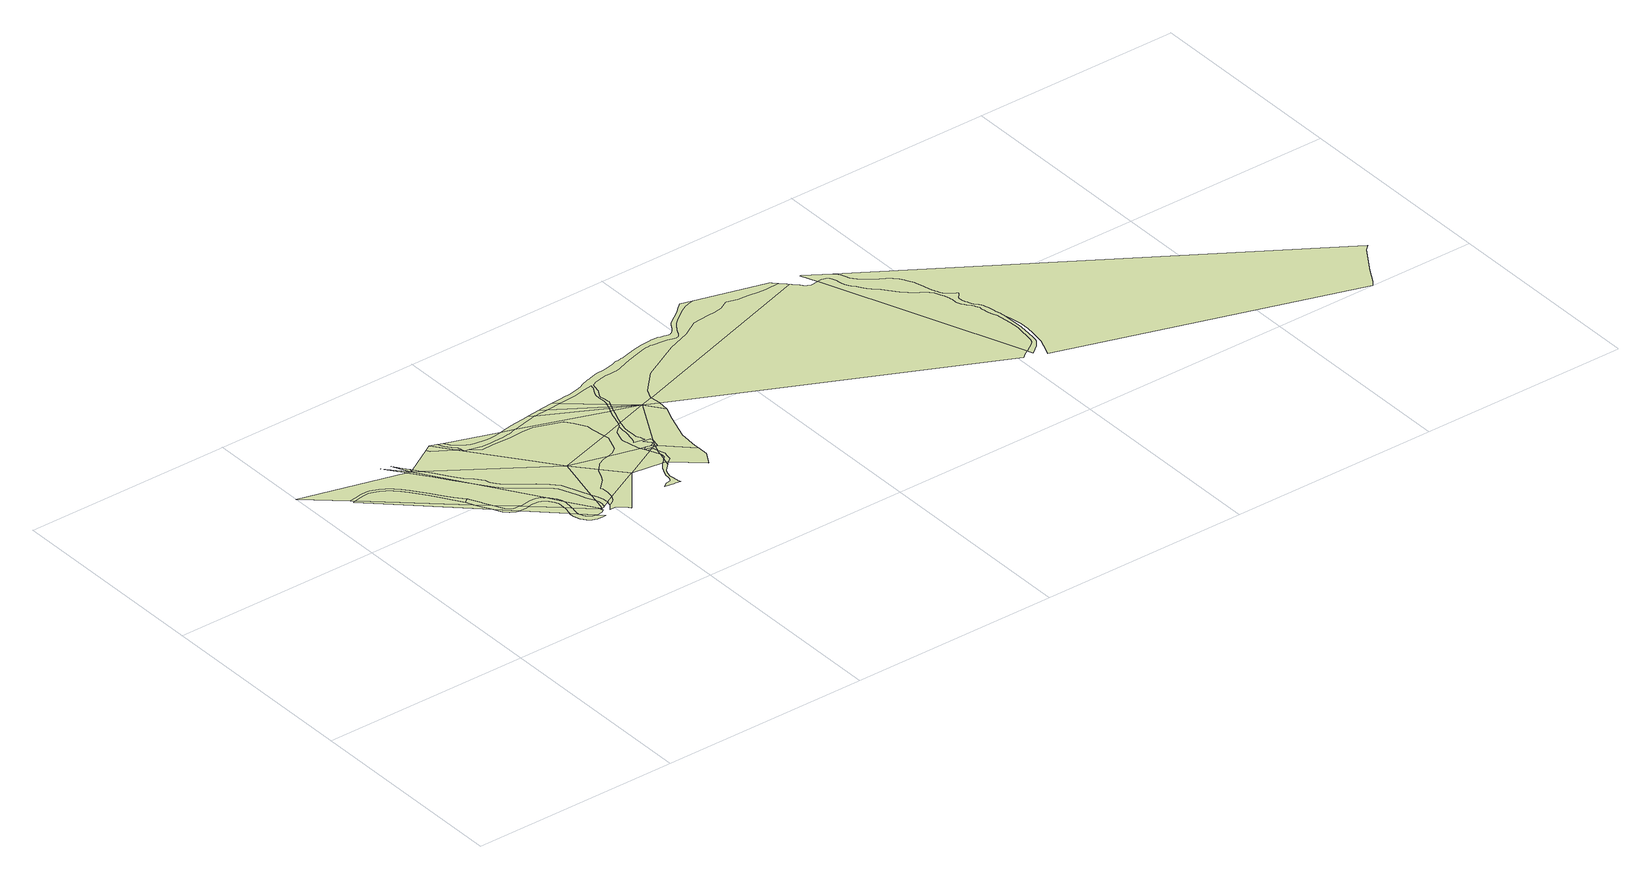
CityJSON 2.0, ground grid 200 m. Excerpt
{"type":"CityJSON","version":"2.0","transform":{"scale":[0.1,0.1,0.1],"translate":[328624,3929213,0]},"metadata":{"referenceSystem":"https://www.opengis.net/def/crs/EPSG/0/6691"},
"CityObjects":{
"landuse1":{"type":"LandUse","attributes":{"class":"203","LandUseDetailAttribute.orgLandUse":"10400","LandUseDetailAttribute.prefecture":"14","LandUseDetailAttribute.city":"14150","LandUseDetailAttribute.note":"都道府県","LandUseDetailAttribute.surveyYear":2015},"geometry":[{"type":"MultiSurface","lod":"1","boundaries":[[[0,1,2,3,4,5,6,7,8,9,10,11,12,13,14,15,16]]]}]},
"landuse2":{"type":"LandUse","attributes":{"class":"203","LandUseDetailAttribute.orgLandUse":"10400","LandUseDetailAttribute.prefecture":"14","LandUseDetailAttribute.city":"14150","LandUseDetailAttribute.note":"都道府県","LandUseDetailAttribute.surveyYear":2015},"geometry":[{"type":"MultiSurface","lod":"1","boundaries":[[[13,17,18,19,20,14]]]}]},
"landuse3":{"type":"LandUse","attributes":{"class":"215","LandUseDetailAttribute.orgLandUse":"30308","LandUseDetailAttribute.prefecture":"14","LandUseDetailAttribute.city":"14150","LandUseDetailAttribute.note":"都道府県","LandUseDetailAttribute.surveyYear":2015},"geometry":[{"type":"MultiSurface","lod":"1","boundaries":[[[21,22,23,24,25,26,27,28,29,30,31,32,33,34,35,36,13,12,11,10,9,8,7,6,5,4,3,2,1,0,16,37]]]}]},
"landuse4":{"type":"LandUse","attributes":{"class":"203","LandUseDetailAttribute.orgLandUse":"10400","LandUseDetailAttribute.prefecture":"14","LandUseDetailAttribute.city":"14150","LandUseDetailAttribute.note":"都道府県","LandUseDetailAttribute.surveyYear":2015},"geometry":[{"type":"MultiSurface","lod":"1","boundaries":[[[38,36,35,34,33,32,31,30,29,28,27,26,25,24,23,22,21,37,39,40,41,42,43,44,45,46,47,48,49,50,51,52,53,54,55,56]]]}]},
"landuse5":{"type":"LandUse","attributes":{"class":"215","LandUseDetailAttribute.orgLandUse":"30307","LandUseDetailAttribute.prefecture":"14","LandUseDetailAttribute.city":"14150","LandUseDetailAttribute.note":"都道府県","LandUseDetailAttribute.surveyYear":2015},"geometry":[{"type":"MultiSurface","lod":"1","boundaries":[[[41,40,39,37,16,15,14,42]]]}]},
"landuse6":{"type":"LandUse","attributes":{"class":"215","LandUseDetailAttribute.orgLandUse":"30307","LandUseDetailAttribute.prefecture":"14","LandUseDetailAttribute.city":"14150","LandUseDetailAttribute.note":"都道府県","LandUseDetailAttribute.surveyYear":2015},"geometry":[{"type":"MultiSurface","lod":"1","boundaries":[[[57,58,59,56,60]]]}]},
"landuse7":{"type":"LandUse","attributes":{"class":"215","LandUseDetailAttribute.orgLandUse":"30307","LandUseDetailAttribute.prefecture":"14","LandUseDetailAttribute.city":"14150","LandUseDetailAttribute.note":"都道府県","LandUseDetailAttribute.surveyYear":2015},"geometry":[{"type":"MultiSurface","lod":"1","boundaries":[[[19,61,62,63,64]]]}]},
"landuse8":{"type":"LandUse","attributes":{"class":"215","LandUseDetailAttribute.orgLandUse":"30307","LandUseDetailAttribute.prefecture":"14","LandUseDetailAttribute.city":"14150","LandUseDetailAttribute.note":"都道府県","LandUseDetailAttribute.surveyYear":2015},"geometry":[{"type":"MultiSurface","lod":"1","boundaries":[[[65,66,67,60,68]]]}]},
"landuse9":{"type":"LandUse","attributes":{"class":"215","LandUseDetailAttribute.orgLandUse":"30307","LandUseDetailAttribute.prefecture":"14","LandUseDetailAttribute.city":"14150","LandUseDetailAttribute.note":"都道府県","LandUseDetailAttribute.surveyYear":2015},"geometry":[{"type":"MultiSurface","lod":"1","boundaries":[[[14,20,19,64,69,70,71,43,72,73,74,75,42]]]}]},
"landuse10":{"type":"LandUse","attributes":{"class":"215","LandUseDetailAttribute.orgLandUse":"30307","LandUseDetailAttribute.prefecture":"14","LandUseDetailAttribute.city":"14150","LandUseDetailAttribute.note":"都道府県","LandUseDetailAttribute.surveyYear":2015},"geometry":[{"type":"MultiSurface","lod":"1","boundaries":[[[68,60,76]]]}]},
"landuse11":{"type":"LandUse","attributes":{"class":"215","LandUseDetailAttribute.orgLandUse":"30307","LandUseDetailAttribute.prefecture":"14","LandUseDetailAttribute.city":"14150","LandUseDetailAttribute.note":"都道府県","LandUseDetailAttribute.surveyYear":2015},"geometry":[{"type":"MultiSurface","lod":"1","boundaries":[[[76,60,77]]]}]},
"landuse12":{"type":"LandUse","attributes":{"class":"203","LandUseDetailAttribute.orgLandUse":"10400","LandUseDetailAttribute.prefecture":"14","LandUseDetailAttribute.city":"14150","LandUseDetailAttribute.note":"都道府県","LandUseDetailAttribute.surveyYear":2015},"geometry":[{"type":"MultiSurface","lod":"1","boundaries":[[[42,75,74,73,72,43]]]}]},
"landuse13":{"type":"LandUse","attributes":{"class":"215","LandUseDetailAttribute.orgLandUse":"30307","LandUseDetailAttribute.prefecture":"14","LandUseDetailAttribute.city":"14150","LandUseDetailAttribute.note":"都道府県","LandUseDetailAttribute.surveyYear":2015},"geometry":[{"type":"MultiSurface","lod":"1","boundaries":[[[56,55,54,53,52,51,60]]]}]},
"landuse14":{"type":"LandUse","attributes":{"class":"203","LandUseDetailAttribute.orgLandUse":"10400","LandUseDetailAttribute.prefecture":"14","LandUseDetailAttribute.city":"14150","LandUseDetailAttribute.note":"都道府県","LandUseDetailAttribute.surveyYear":2015},"geometry":[{"type":"MultiSurface","lod":"1","boundaries":[[[71,70,69,64,78,79,80]]]}]},
"landuse15":{"type":"LandUse","attributes":{"class":"203","LandUseDetailAttribute.orgLandUse":"10400","LandUseDetailAttribute.prefecture":"14","LandUseDetailAttribute.city":"14150","LandUseDetailAttribute.note":"都道府県","LandUseDetailAttribute.surveyYear":2015},"geometry":[{"type":"MultiSurface","lod":"1","boundaries":[[[81,82,83,84,85,86,87,71,80]]]}]},
"landuse16":{"type":"LandUse","attributes":{"class":"215","LandUseDetailAttribute.orgLandUse":"30307","LandUseDetailAttribute.prefecture":"14","LandUseDetailAttribute.city":"14150","LandUseDetailAttribute.note":"都道府県","LandUseDetailAttribute.surveyYear":2015},"geometry":[{"type":"MultiSurface","lod":"1","boundaries":[[[49,48,47,46,45,44,43,71,87,86,85,84,83,82,81,80,88,89,90,91,50]]]}]},
"landuse17":{"type":"LandUse","attributes":{"class":"215","LandUseDetailAttribute.orgLandUse":"30307","LandUseDetailAttribute.prefecture":"14","LandUseDetailAttribute.city":"14150","LandUseDetailAttribute.note":"都道府県","LandUseDetailAttribute.surveyYear":2015},"geometry":[{"type":"MultiSurface","lod":"1","boundaries":[[[60,51,92,93,94,95,96,97,98,99,100,101,102,103,104,105,106,107,108,109,110,111,112,113,114,115,116,117,118,119,77]]]}]},
"landuse18":{"type":"LandUse","attributes":{"class":"215","LandUseDetailAttribute.orgLandUse":"30307","LandUseDetailAttribute.prefecture":"14","LandUseDetailAttribute.city":"14150","LandUseDetailAttribute.note":"都道府県","LandUseDetailAttribute.surveyYear":2015},"geometry":[{"type":"MultiSurface","lod":"1","boundaries":[[[80,79,78,120,121,122,123,124,88]]]}]},
"landuse19":{"type":"LandUse","attributes":{"class":"215","LandUseDetailAttribute.orgLandUse":"30307","LandUseDetailAttribute.prefecture":"14","LandUseDetailAttribute.city":"14150","LandUseDetailAttribute.note":"都道府県","LandUseDetailAttribute.surveyYear":2015},"geometry":[{"type":"MultiSurface","lod":"1","boundaries":[[[78,125,126,127,128,129,130,131,132,133,134,135,136,137,138,120]]]}]},
"landuse20":{"type":"LandUse","attributes":{"class":"203","LandUseDetailAttribute.orgLandUse":"10400","LandUseDetailAttribute.prefecture":"14","LandUseDetailAttribute.city":"14150","LandUseDetailAttribute.note":"都道府県","LandUseDetailAttribute.surveyYear":2015},"geometry":[{"type":"MultiSurface","lod":"1","boundaries":[[[100,99,98,97,96,95,94,93,92,51,50,139,140,141,142,143,91,144,145,101]]]}]},
"landuse21":{"type":"LandUse","attributes":{"class":"203","LandUseDetailAttribute.orgLandUse":"10400","LandUseDetailAttribute.prefecture":"14","LandUseDetailAttribute.city":"14150","LandUseDetailAttribute.note":"都道府県","LandUseDetailAttribute.surveyYear":2015},"geometry":[{"type":"MultiSurface","lod":"1","boundaries":[[[120,138,137,136,135,134,133]]]}]},
"landuse22":{"type":"LandUse","attributes":{"class":"215","LandUseDetailAttribute.orgLandUse":"30307","LandUseDetailAttribute.prefecture":"14","LandUseDetailAttribute.city":"14150","LandUseDetailAttribute.note":"都道府県","LandUseDetailAttribute.surveyYear":2015},"geometry":[{"type":"MultiSurface","lod":"1","boundaries":[[[143,142,141,140,139,50,91]]]}]},
"landuse23":{"type":"LandUse","attributes":{"class":"203","LandUseDetailAttribute.orgLandUse":"10400","LandUseDetailAttribute.prefecture":"14","LandUseDetailAttribute.city":"14150","LandUseDetailAttribute.note":"都道府県","LandUseDetailAttribute.surveyYear":2015},"geometry":[{"type":"MultiSurface","lod":"1","boundaries":[[[77,119,118,117,116,115,114,113,112,111,110,109,108,107,106,105,104,103,102,146]]]}]},
"landuse24":{"type":"LandUse","attributes":{"class":"203","LandUseDetailAttribute.orgLandUse":"10400","LandUseDetailAttribute.prefecture":"14","LandUseDetailAttribute.city":"14150","LandUseDetailAttribute.note":"都道府県","LandUseDetailAttribute.surveyYear":2015},"geometry":[{"type":"MultiSurface","lod":"1","boundaries":[[[88,124,123,122,121,120,133,147,148,149,150,151]]]}]},
"landuse25":{"type":"LandUse","attributes":{"class":"203","LandUseDetailAttribute.orgLandUse":"10400","LandUseDetailAttribute.prefecture":"14","LandUseDetailAttribute.city":"14150","LandUseDetailAttribute.note":"都道府県","LandUseDetailAttribute.surveyYear":2015},"geometry":[{"type":"MultiSurface","lod":"1","boundaries":[[[91,90,89,88,151,144]]]}]},
"landuse26":{"type":"LandUse","attributes":{"class":"205","LandUseDetailAttribute.orgLandUse":"10600","LandUseDetailAttribute.prefecture":"14","LandUseDetailAttribute.city":"14150","LandUseDetailAttribute.note":"都道府県","LandUseDetailAttribute.surveyYear":2015},"geometry":[{"type":"MultiSurface","lod":"1","boundaries":[[[152,153,154,155]]]}]},
"landuse27":{"type":"LandUse","attributes":{"class":"203","LandUseDetailAttribute.orgLandUse":"10400","LandUseDetailAttribute.prefecture":"14","LandUseDetailAttribute.city":"14150","LandUseDetailAttribute.note":"都道府県","LandUseDetailAttribute.surveyYear":2015},"geometry":[{"type":"MultiSurface","lod":"1","boundaries":[[[154,153,76,77,146,155]]]}]},
"landuse28":{"type":"LandUse","attributes":{"class":"205","LandUseDetailAttribute.orgLandUse":"10600","LandUseDetailAttribute.prefecture":"14","LandUseDetailAttribute.city":"14150","LandUseDetailAttribute.note":"都道府県","LandUseDetailAttribute.surveyYear":2015},"geometry":[{"type":"MultiSurface","lod":"1","boundaries":[[[152,155,156,157,158,159,160,161,162,163,164,165,166,167]]]}]},
"landuse29":{"type":"LandUse","attributes":{"class":"205","LandUseDetailAttribute.orgLandUse":"10600","LandUseDetailAttribute.prefecture":"14","LandUseDetailAttribute.city":"14150","LandUseDetailAttribute.note":"都道府県","LandUseDetailAttribute.surveyYear":2015},"geometry":[{"type":"MultiSurface","lod":"1","boundaries":[[[151,168,144]]]}]},
"landuse30":{"type":"LandUse","attributes":{"class":"203","LandUseDetailAttribute.orgLandUse":"10400","LandUseDetailAttribute.prefecture":"14","LandUseDetailAttribute.city":"14150","LandUseDetailAttribute.note":"都道府県","LandUseDetailAttribute.surveyYear":2015},"geometry":[{"type":"MultiSurface","lod":"1","boundaries":[[[169,170,171]]]}]},
"landuse31":{"type":"LandUse","attributes":{"class":"203","LandUseDetailAttribute.orgLandUse":"10400","LandUseDetailAttribute.prefecture":"14","LandUseDetailAttribute.city":"14150","LandUseDetailAttribute.note":"都道府県","LandUseDetailAttribute.surveyYear":2015},"geometry":[{"type":"MultiSurface","lod":"1","boundaries":[[[172,173,174,175,101,145,176,170,169]]]}]},
"landuse32":{"type":"LandUse","attributes":{"class":"215","LandUseDetailAttribute.orgLandUse":"30307","LandUseDetailAttribute.prefecture":"14","LandUseDetailAttribute.city":"14150","LandUseDetailAttribute.note":"都道府県","LandUseDetailAttribute.surveyYear":2015},"geometry":[{"type":"MultiSurface","lod":"1","boundaries":[[[177,178,179,180,102,101,175,174,173,172,169,181]]]}]},
"landuse33":{"type":"LandUse","attributes":{"class":"203","LandUseDetailAttribute.orgLandUse":"10400","LandUseDetailAttribute.prefecture":"14","LandUseDetailAttribute.city":"14150","LandUseDetailAttribute.note":"都道府県","LandUseDetailAttribute.surveyYear":2015},"geometry":[{"type":"MultiSurface","lod":"1","boundaries":[[[182,183,184,185,186,187,181,188]]]}]},
"landuse34":{"type":"LandUse","attributes":{"class":"203","LandUseDetailAttribute.orgLandUse":"10400","LandUseDetailAttribute.prefecture":"14","LandUseDetailAttribute.city":"14150","LandUseDetailAttribute.note":"都道府県","LandUseDetailAttribute.surveyYear":2015},"geometry":[{"type":"MultiSurface","lod":"1","boundaries":[[[189,190,191,192,193,194,195,196,197,198,199,200,201,202,203,204,205,206,207,208,209,210,211,212]]]}]},
"landuse35":{"type":"LandUse","attributes":{"class":"204","LandUseDetailAttribute.orgLandUse":"10500","LandUseDetailAttribute.prefecture":"14","LandUseDetailAttribute.city":"14150","LandUseDetailAttribute.note":"都道府県","LandUseDetailAttribute.surveyYear":2015},"geometry":[{"type":"MultiSurface","lod":"1","boundaries":[[[167,166,165,164,163,162,161,160,159,158,157,156,213,214,215,216,217,218,219,220,221,222,223,224,225,226,227,228,229,230,231,232,233,212,211,210,209,208,207,206,205,204,203,202,201,200,199,198,197,196,195,194,193,192,191,190,189]]]}]},
"landuse36":{"type":"LandUse","attributes":{"class":"205","LandUseDetailAttribute.orgLandUse":"10600","LandUseDetailAttribute.prefecture":"14","LandUseDetailAttribute.city":"14150","LandUseDetailAttribute.note":"都道府県","LandUseDetailAttribute.surveyYear":2015},"geometry":[{"type":"MultiSurface","lod":"1","boundaries":[[[234,187,186,185,184,183,182,188,235,236,237,238,239,240,241]]]}]},
"landuse37":{"type":"LandUse","attributes":{"class":"203","LandUseDetailAttribute.orgLandUse":"10400","LandUseDetailAttribute.prefecture":"14","LandUseDetailAttribute.city":"14150","LandUseDetailAttribute.note":"都道府県","LandUseDetailAttribute.surveyYear":2015},"geometry":[{"type":"MultiSurface","lod":"1","boundaries":[[[146,102,180,179,178,177,181,187,242,243,244,245,246,247,248,249,250]]]}]},
"landuse38":{"type":"LandUse","attributes":{"class":"205","LandUseDetailAttribute.orgLandUse":"10600","LandUseDetailAttribute.prefecture":"14","LandUseDetailAttribute.city":"14150","LandUseDetailAttribute.note":"都道府県","LandUseDetailAttribute.surveyYear":2015},"geometry":[{"type":"MultiSurface","lod":"1","boundaries":[[[250,249,248,247,246,245,244,243,242,187,234]]]}]},
"landuse39":{"type":"LandUse","attributes":{"class":"203","LandUseDetailAttribute.orgLandUse":"10400","LandUseDetailAttribute.prefecture":"14","LandUseDetailAttribute.city":"14150","LandUseDetailAttribute.note":"都道府県","LandUseDetailAttribute.surveyYear":2015},"geometry":[{"type":"MultiSurface","lod":"1","boundaries":[[[155,146,251,252,253,254,255,256,257,258,259,260,219,218,217,216,215,214,213,156]]]}]},
"landuse40":{"type":"LandUse","attributes":{"class":"203","LandUseDetailAttribute.orgLandUse":"10400","LandUseDetailAttribute.prefecture":"14","LandUseDetailAttribute.city":"14150","LandUseDetailAttribute.note":"都道府県","LandUseDetailAttribute.surveyYear":2015},"geometry":[{"type":"MultiSurface","lod":"1","boundaries":[[[146,250,261,262,263]]]}]},
"landuse41":{"type":"LandUse","attributes":{"class":"203","LandUseDetailAttribute.orgLandUse":"10400","LandUseDetailAttribute.prefecture":"14","LandUseDetailAttribute.city":"14150","LandUseDetailAttribute.note":"都道府県","LandUseDetailAttribute.surveyYear":2015},"geometry":[{"type":"MultiSurface","lod":"1","boundaries":[[[264,265,266,251,146,263]]]}]},
"landuse42":{"type":"LandUse","attributes":{"class":"205","LandUseDetailAttribute.orgLandUse":"10600","LandUseDetailAttribute.prefecture":"14","LandUseDetailAttribute.city":"14150","LandUseDetailAttribute.note":"都道府県","LandUseDetailAttribute.surveyYear":2015},"geometry":[{"type":"MultiSurface","lod":"1","boundaries":[[[233,232,231,230,229,228,227,226,225,224,223,222,221,220,219,260,259,258,257,256,255,254,253,252,251,267,268,269,270,271,272,273,274]]]}]},
"landuse43":{"type":"LandUse","attributes":{"class":"204","LandUseDetailAttribute.orgLandUse":"10500","LandUseDetailAttribute.prefecture":"14","LandUseDetailAttribute.city":"14150","LandUseDetailAttribute.note":"都道府県","LandUseDetailAttribute.surveyYear":2015},"geometry":[{"type":"MultiSurface","lod":"1","boundaries":[[[275,276,277,278,212,233,279,280,281,282,283]]]}]},
"landuse44":{"type":"LandUse","attributes":{"class":"205","LandUseDetailAttribute.orgLandUse":"10600","LandUseDetailAttribute.prefecture":"14","LandUseDetailAttribute.city":"14150","LandUseDetailAttribute.note":"都道府県","LandUseDetailAttribute.surveyYear":2015},"geometry":[{"type":"MultiSurface","lod":"1","boundaries":[[[263,262,261,250,234,284,285,286,287,288,289]]]}]},
"landuse45":{"type":"LandUse","attributes":{"class":"204","LandUseDetailAttribute.orgLandUse":"10500","LandUseDetailAttribute.prefecture":"14","LandUseDetailAttribute.city":"14150","LandUseDetailAttribute.note":"都道府県","LandUseDetailAttribute.surveyYear":2015},"geometry":[{"type":"MultiSurface","lod":"1","boundaries":[[[290,291,292,293,294,295,296,297,298,299,300,301,302,303,304,305,306,307,308,309,310,311,312]]]}]},
"landuse46":{"type":"LandUse","attributes":{"class":"205","LandUseDetailAttribute.orgLandUse":"10600","LandUseDetailAttribute.prefecture":"14","LandUseDetailAttribute.city":"14150","LandUseDetailAttribute.note":"都道府県","LandUseDetailAttribute.surveyYear":2015},"geometry":[{"type":"MultiSurface","lod":"1","boundaries":[[[313,284,234,290,314,315,316]]]}]},
"landuse47":{"type":"LandUse","attributes":{"class":"204","LandUseDetailAttribute.orgLandUse":"10500","LandUseDetailAttribute.prefecture":"14","LandUseDetailAttribute.city":"14150","LandUseDetailAttribute.note":"都道府県","LandUseDetailAttribute.surveyYear":2015},"geometry":[{"type":"MultiSurface","lod":"1","boundaries":[[[317,275,283,318,319,320]]]}]},
"landuse48":{"type":"LandUse","attributes":{"class":"204","LandUseDetailAttribute.orgLandUse":"10500","LandUseDetailAttribute.prefecture":"14","LandUseDetailAttribute.city":"14150","LandUseDetailAttribute.note":"都道府県","LandUseDetailAttribute.surveyYear":2015},"geometry":[{"type":"MultiSurface","lod":"1","boundaries":[[[312,311,321,322]]]}]},
"landuse49":{"type":"LandUse","attributes":{"class":"204","LandUseDetailAttribute.orgLandUse":"10500","LandUseDetailAttribute.prefecture":"14","LandUseDetailAttribute.city":"14150","LandUseDetailAttribute.note":"都道府県","LandUseDetailAttribute.surveyYear":2015},"geometry":[{"type":"MultiSurface","lod":"1","boundaries":[[[315,314,290,312]]]}]},
"landuse50":{"type":"LandUse","attributes":{"class":"205","LandUseDetailAttribute.orgLandUse":"10600","LandUseDetailAttribute.prefecture":"14","LandUseDetailAttribute.city":"14150","LandUseDetailAttribute.note":"都道府県","LandUseDetailAttribute.surveyYear":2015},"geometry":[{"type":"MultiSurface","lod":"1","boundaries":[[[267,251,266,265,264,263,289,323,324,325,326,327]]]}]},
"landuse51":{"type":"LandUse","attributes":{"class":"205","LandUseDetailAttribute.orgLandUse":"10600","LandUseDetailAttribute.prefecture":"14","LandUseDetailAttribute.city":"14150","LandUseDetailAttribute.note":"都道府県","LandUseDetailAttribute.surveyYear":2015},"geometry":[{"type":"MultiSurface","lod":"1","boundaries":[[[283,282,281,280,279,233,274,328,329]]]}]},
"landuse52":{"type":"LandUse","attributes":{"class":"205","LandUseDetailAttribute.orgLandUse":"10600","LandUseDetailAttribute.prefecture":"14","LandUseDetailAttribute.city":"14150","LandUseDetailAttribute.note":"都道府県","LandUseDetailAttribute.surveyYear":2015},"geometry":[{"type":"MultiSurface","lod":"1","boundaries":[[[330,331,332,316,315]]]}]},
"landuse53":{"type":"LandUse","attributes":{"class":"204","LandUseDetailAttribute.orgLandUse":"10500","LandUseDetailAttribute.prefecture":"14","LandUseDetailAttribute.city":"14150","LandUseDetailAttribute.note":"都道府県","LandUseDetailAttribute.surveyYear":2015},"geometry":[{"type":"MultiSurface","lod":"1","boundaries":[[[333,334,335,336,337,316,332,331,330,315,312,322]]]}]},
"landuse54":{"type":"LandUse","attributes":{"class":"205","LandUseDetailAttribute.orgLandUse":"10600","LandUseDetailAttribute.prefecture":"14","LandUseDetailAttribute.city":"14150","LandUseDetailAttribute.note":"都道府県","LandUseDetailAttribute.surveyYear":2015},"geometry":[{"type":"MultiSurface","lod":"1","boundaries":[[[289,288,338,339,340,341]]]}]},
"landuse55":{"type":"LandUse","attributes":{"class":"204","LandUseDetailAttribute.orgLandUse":"10500","LandUseDetailAttribute.prefecture":"14","LandUseDetailAttribute.city":"14150","LandUseDetailAttribute.note":"都道府県","LandUseDetailAttribute.surveyYear":2015},"geometry":[{"type":"MultiSurface","lod":"1","boundaries":[[[342,285,284,343]]]}]},
"landuse56":{"type":"LandUse","attributes":{"class":"204","LandUseDetailAttribute.orgLandUse":"10500","LandUseDetailAttribute.prefecture":"14","LandUseDetailAttribute.city":"14150","LandUseDetailAttribute.note":"都道府県","LandUseDetailAttribute.surveyYear":2015},"geometry":[{"type":"MultiSurface","lod":"1","boundaries":[[[344,345,343,284,313,316,337]]]}]},
"landuse57":{"type":"LandUse","attributes":{"class":"205","LandUseDetailAttribute.orgLandUse":"10600","LandUseDetailAttribute.prefecture":"14","LandUseDetailAttribute.city":"14150","LandUseDetailAttribute.note":"都道府県","LandUseDetailAttribute.surveyYear":2015},"geometry":[{"type":"MultiSurface","lod":"1","boundaries":[[[346,347,286,285,342,343,348]]]}]},
"landuse58":{"type":"LandUse","attributes":{"class":"204","LandUseDetailAttribute.orgLandUse":"10500","LandUseDetailAttribute.prefecture":"14","LandUseDetailAttribute.city":"14150","LandUseDetailAttribute.note":"都道府県","LandUseDetailAttribute.surveyYear":2015},"geometry":[{"type":"MultiSurface","lod":"1","boundaries":[[[340,339,338,288,287,286,347,346,348,349,341]]]}]},
"landuse59":{"type":"LandUse","attributes":{"class":"205","LandUseDetailAttribute.orgLandUse":"10600","LandUseDetailAttribute.prefecture":"14","LandUseDetailAttribute.city":"14150","LandUseDetailAttribute.note":"都道府県","LandUseDetailAttribute.surveyYear":2015},"geometry":[{"type":"MultiSurface","lod":"1","boundaries":[[[348,343,345,344,337,350]]]}]},
"landuse60":{"type":"LandUse","attributes":{"class":"204","LandUseDetailAttribute.orgLandUse":"10500","LandUseDetailAttribute.prefecture":"14","LandUseDetailAttribute.city":"14150","LandUseDetailAttribute.note":"都道府県","LandUseDetailAttribute.surveyYear":2015},"geometry":[{"type":"MultiSurface","lod":"1","boundaries":[[[351,352,353,317,320,354,355]]]}]},
"landuse61":{"type":"LandUse","attributes":{"class":"204","LandUseDetailAttribute.orgLandUse":"10500","LandUseDetailAttribute.prefecture":"14","LandUseDetailAttribute.city":"14150","LandUseDetailAttribute.note":"都道府県","LandUseDetailAttribute.surveyYear":2015},"geometry":[{"type":"MultiSurface","lod":"1","boundaries":[[[349,348,350]]]}]},
"landuse62":{"type":"LandUse","attributes":{"class":"204","LandUseDetailAttribute.orgLandUse":"10500","LandUseDetailAttribute.prefecture":"14","LandUseDetailAttribute.city":"14150","LandUseDetailAttribute.note":"都道府県","LandUseDetailAttribute.surveyYear":2015},"geometry":[{"type":"MultiSurface","lod":"1","boundaries":[[[356,357,358,359,360,361,362,363,364,341,349,365]]]}]},
"landuse63":{"type":"LandUse","attributes":{"class":"204","LandUseDetailAttribute.orgLandUse":"10500","LandUseDetailAttribute.prefecture":"14","LandUseDetailAttribute.city":"14150","LandUseDetailAttribute.note":"都道府県","LandUseDetailAttribute.surveyYear":2015},"geometry":[{"type":"MultiSurface","lod":"1","boundaries":[[[349,350,366,367]]]}]},
"landuse64":{"type":"LandUse","attributes":{"class":"205","LandUseDetailAttribute.orgLandUse":"10600","LandUseDetailAttribute.prefecture":"14","LandUseDetailAttribute.city":"14150","LandUseDetailAttribute.note":"都道府県","LandUseDetailAttribute.surveyYear":2015},"geometry":[{"type":"MultiSurface","lod":"1","boundaries":[[[320,319,318,283,329,368,369]]]}]},
"landuse65":{"type":"LandUse","attributes":{"class":"204","LandUseDetailAttribute.orgLandUse":"10500","LandUseDetailAttribute.prefecture":"14","LandUseDetailAttribute.city":"14150","LandUseDetailAttribute.note":"都道府県","LandUseDetailAttribute.surveyYear":2015},"geometry":[{"type":"MultiSurface","lod":"1","boundaries":[[[370,371,372,373,374,375,376,377,378,379,380,381,382,383,384,385,386,387,388,389,390,391,267,327]]]}]},
"landuse66":{"type":"LandUse","attributes":{"class":"205","LandUseDetailAttribute.orgLandUse":"10600","LandUseDetailAttribute.prefecture":"14","LandUseDetailAttribute.city":"14150","LandUseDetailAttribute.note":"都道府県","LandUseDetailAttribute.surveyYear":2015},"geometry":[{"type":"MultiSurface","lod":"1","boundaries":[[[367,366,350,337,336,335,334,333,322,392,393,394]]]}]},
"landuse67":{"type":"LandUse","attributes":{"class":"204","LandUseDetailAttribute.orgLandUse":"10500","LandUseDetailAttribute.prefecture":"14","LandUseDetailAttribute.city":"14150","LandUseDetailAttribute.note":"都道府県","LandUseDetailAttribute.surveyYear":2015},"geometry":[{"type":"MultiSurface","lod":"1","boundaries":[[[395,365,349,367]]]}]},
"landuse68":{"type":"LandUse","attributes":{"class":"205","LandUseDetailAttribute.orgLandUse":"10600","LandUseDetailAttribute.prefecture":"14","LandUseDetailAttribute.city":"14150","LandUseDetailAttribute.note":"都道府県","LandUseDetailAttribute.surveyYear":2015},"geometry":[{"type":"MultiSurface","lod":"1","boundaries":[[[355,354,320,369,396,397]]]}]},
"landuse69":{"type":"LandUse","attributes":{"class":"205","LandUseDetailAttribute.orgLandUse":"10600","LandUseDetailAttribute.prefecture":"14","LandUseDetailAttribute.city":"14150","LandUseDetailAttribute.note":"都道府県","LandUseDetailAttribute.surveyYear":2015},"geometry":[{"type":"MultiSurface","lod":"1","boundaries":[[[398,391,390,389,388,387,386,385,384,383,382,381,380,379,378,377,376,375,374,373,372,371,370,327,326,325,324,323,289,341,364,363,362,361,360,359,358,357,356,365]]]}]},
"landuse70":{"type":"LandUse","attributes":{"class":"204","LandUseDetailAttribute.orgLandUse":"10500","LandUseDetailAttribute.prefecture":"14","LandUseDetailAttribute.city":"14150","LandUseDetailAttribute.note":"都道府県","LandUseDetailAttribute.surveyYear":2015},"geometry":[{"type":"MultiSurface","lod":"1","boundaries":[[[274,273,272,271,270,269,268,267,391,399,400,401,402]]]}]},
"landuse71":{"type":"LandUse","attributes":{"class":"205","LandUseDetailAttribute.orgLandUse":"10600","LandUseDetailAttribute.prefecture":"14","LandUseDetailAttribute.city":"14150","LandUseDetailAttribute.note":"都道府県","LandUseDetailAttribute.surveyYear":2015},"geometry":[{"type":"MultiSurface","lod":"1","boundaries":[[[403,404,405,406,407,408,409,410,411,412,413,414,415,416,417,418,355,397]]]}]},
"landuse72":{"type":"LandUse","attributes":{"class":"204","LandUseDetailAttribute.orgLandUse":"10500","LandUseDetailAttribute.prefecture":"14","LandUseDetailAttribute.city":"14150","LandUseDetailAttribute.note":"都道府県","LandUseDetailAttribute.surveyYear":2015},"geometry":[{"type":"MultiSurface","lod":"1","boundaries":[[[329,328,274,402,419,420]]]}]},
"landuse73":{"type":"LandUse","attributes":{"class":"205","LandUseDetailAttribute.orgLandUse":"10600","LandUseDetailAttribute.prefecture":"14","LandUseDetailAttribute.city":"14150","LandUseDetailAttribute.note":"都道府県","LandUseDetailAttribute.surveyYear":2015},"geometry":[{"type":"MultiSurface","lod":"1","boundaries":[[[398,365,395,367,394,421,422,423,424]]]}]},
"landuse74":{"type":"LandUse","attributes":{"class":"204","LandUseDetailAttribute.orgLandUse":"10500","LandUseDetailAttribute.prefecture":"14","LandUseDetailAttribute.city":"14150","LandUseDetailAttribute.note":"都道府県","LandUseDetailAttribute.surveyYear":2015},"geometry":[{"type":"MultiSurface","lod":"1","boundaries":[[[369,368,329,420,425]]]}]},
"landuse75":{"type":"LandUse","attributes":{"class":"204","LandUseDetailAttribute.orgLandUse":"10500","LandUseDetailAttribute.prefecture":"14","LandUseDetailAttribute.city":"14150","LandUseDetailAttribute.note":"都道府県","LandUseDetailAttribute.surveyYear":2015},"geometry":[{"type":"MultiSurface","lod":"1","boundaries":[[[397,396,369,425,426]]]}]},
"landuse76":{"type":"LandUse","attributes":{"class":"205","LandUseDetailAttribute.orgLandUse":"10600","LandUseDetailAttribute.prefecture":"14","LandUseDetailAttribute.city":"14150","LandUseDetailAttribute.note":"都道府県","LandUseDetailAttribute.surveyYear":2015},"geometry":[{"type":"MultiSurface","lod":"1","boundaries":[[[402,401,400,399,391,398]]]}]},
"landuse77":{"type":"LandUse","attributes":{"class":"205","LandUseDetailAttribute.orgLandUse":"10600","LandUseDetailAttribute.prefecture":"14","LandUseDetailAttribute.city":"14150","LandUseDetailAttribute.note":"都道府県","LandUseDetailAttribute.surveyYear":2015},"geometry":[{"type":"MultiSurface","lod":"1","boundaries":[[[420,419,402,398]]]}]},
"landuse78":{"type":"LandUse","attributes":{"class":"205","LandUseDetailAttribute.orgLandUse":"10600","LandUseDetailAttribute.prefecture":"14","LandUseDetailAttribute.city":"14150","LandUseDetailAttribute.note":"都道府県","LandUseDetailAttribute.surveyYear":2015},"geometry":[{"type":"MultiSurface","lod":"1","boundaries":[[[425,420,398]]]}]},
"landuse79":{"type":"LandUse","attributes":{"class":"205","LandUseDetailAttribute.orgLandUse":"10600","LandUseDetailAttribute.prefecture":"14","LandUseDetailAttribute.city":"14150","LandUseDetailAttribute.note":"都道府県","LandUseDetailAttribute.surveyYear":2015},"geometry":[{"type":"MultiSurface","lod":"1","boundaries":[[[426,425,398]]]}]},
"landuse80":{"type":"LandUse","attributes":{"class":"205","LandUseDetailAttribute.orgLandUse":"10600","LandUseDetailAttribute.prefecture":"14","LandUseDetailAttribute.city":"14150","LandUseDetailAttribute.note":"都道府県","LandUseDetailAttribute.surveyYear":2015},"geometry":[{"type":"MultiSurface","lod":"1","boundaries":[[[398,424,427,428]]]}]},
"landuse81":{"type":"LandUse","attributes":{"class":"205","LandUseDetailAttribute.orgLandUse":"10600","LandUseDetailAttribute.prefecture":"14","LandUseDetailAttribute.city":"14150","LandUseDetailAttribute.note":"都道府県","LandUseDetailAttribute.surveyYear":2015},"geometry":[{"type":"MultiSurface","lod":"1","boundaries":[[[429,430,398,428]]]}]},
"landuse82":{"type":"LandUse","attributes":{"class":"204","LandUseDetailAttribute.orgLandUse":"10500","LandUseDetailAttribute.prefecture":"14","LandUseDetailAttribute.city":"14150","LandUseDetailAttribute.note":"都道府県","LandUseDetailAttribute.surveyYear":2015},"geometry":[{"type":"MultiSurface","lod":"1","boundaries":[[[431,432,433,434,435,436,437,438,439,440,441,442,443,444,445,446,447,448,449,450,451,452,453,454,455,456,457,458,459,460,461,462,463,464,465,466,467,468,469,470,471,472,473,474,475,476,477,478,479,480,481,482,483,484,485,486,487,488,351,355,418,417,416,415,414,413,412,411,410,409,408,407,406,405,404,403,397,426,489,490,491,492,493,494,495,496,497,498,499,500,501,502,503,504,505,506,507,508,509,510,511,512,513,514,515,516,517,518,519,520,521,522,523,524,525,526,527,528,529,530,531,532,533,534,535,536,537,538,539,540,541,542,543,544,545,546,547,548,549,550,551]]]}]},
"landuse83":{"type":"LandUse","attributes":{"class":"205","LandUseDetailAttribute.orgLandUse":"10600","LandUseDetailAttribute.prefecture":"14","LandUseDetailAttribute.city":"14150","LandUseDetailAttribute.note":"都道府県","LandUseDetailAttribute.surveyYear":2015},"geometry":[{"type":"MultiSurface","lod":"1","boundaries":[[[551,550,549,548,547,546,545,544,543,542,541,540,539,538,537,536,535,534,533,532,531,530,529,528,527,526,525,524,523,522,521,520,519,518,517,516,515,514,513,512,511,510,509,508,507,506,505,504,503,502,501,500,499,498,497,496,495,494,493,492,491,490,489,426,398,430,552,553,554,555,556,557,558,559,560,561,562,563,564,565,566,567,568,569,570]]]}]},
"landuse84":{"type":"LandUse","attributes":{"class":"203","LandUseDetailAttribute.orgLandUse":"10400","LandUseDetailAttribute.prefecture":"14","LandUseDetailAttribute.city":"14150","LandUseDetailAttribute.note":"都道府県","LandUseDetailAttribute.surveyYear":2015},"geometry":[{"type":"MultiSurface","lod":"1","boundaries":[[[566,565,564,563,562,561,560,559,558,557,556,555,554,553,552,430,571,572,573,567]]]}]},
"landuse85":{"type":"LandUse","attributes":{"class":"203","LandUseDetailAttribute.orgLandUse":"10400","LandUseDetailAttribute.prefecture":"14","LandUseDetailAttribute.city":"14150","LandUseDetailAttribute.note":"都道府県","LandUseDetailAttribute.surveyYear":2015},"geometry":[{"type":"MultiSurface","lod":"1","boundaries":[[[574,575,576,577,578,579,580,581,582,583,584,571,430,429,428,585,586,587,588]]]}]},
"landuse86":{"type":"LandUse","attributes":{"class":"203","LandUseDetailAttribute.orgLandUse":"10400","LandUseDetailAttribute.prefecture":"14","LandUseDetailAttribute.city":"14150","LandUseDetailAttribute.note":"都道府県","LandUseDetailAttribute.surveyYear":2015},"geometry":[{"type":"MultiSurface","lod":"1","boundaries":[[[589,590,591,592,593,594,595,596,597,598,599,600,601,602,603,604,605,606,607,608,609,610,611,612,613,614,615,616,617,618,619,620,621,622,623,624,625,626,627,628,629,630,631,632,633,634,635,636,637,638,639,640,641,642,643,644,645,646,647,648,649,650,651,652,653,654,655,656,657,658,659,660,661,662,663,664,665,588,587]]]}]},
"landuse87":{"type":"LandUse","attributes":{"class":"204","LandUseDetailAttribute.orgLandUse":"10500","LandUseDetailAttribute.prefecture":"14","LandUseDetailAttribute.city":"14150","LandUseDetailAttribute.note":"都道府県","LandUseDetailAttribute.surveyYear":2015},"geometry":[{"type":"MultiSurface","lod":"1","boundaries":[[[666,588,665,664,663,662,661,660,659,658,657,656,655,654,653,652,651,650,649,648,647,646,645,644,643,642,641,640,639,638,637,636,635,634,633,632,631,630,629,628,627,626,625,624,623,622,621,620,619,618,617,616,615,614,613,612,611,610,609,608,607,606,605,604,603,602,601,600,599,598,597,596,595,594,593,592,591,590,589,587,667,668,669,670,671,672,673,674,675,676,677,678,679,680,681,682,683,684,685,686,687,688,689,690,691,692,693,694,695,696,697,698,699,700,701,702,703,704,705,706,707,708,709,710,711,712,713,714,715,716,717,718,719,720,721,722,723,724,725,726,727,728,729,730,731,732,733,734,735,736,737,738,739,740,741,742,743,744,745,746,747,748,749,750,751,752,753]]]}]},
"landuse88":{"type":"LandUse","attributes":{"class":"203","LandUseDetailAttribute.orgLandUse":"10400","LandUseDetailAttribute.prefecture":"14","LandUseDetailAttribute.city":"14150","LandUseDetailAttribute.note":"都道府県","LandUseDetailAttribute.surveyYear":2015},"geometry":[{"type":"MultiSurface","lod":"1","boundaries":[[[752,751,750,749,748,747,746,745,744,743,742,741,740,739,738,737,736,735,734,733,732,731,730,729,728,727,726,725,724,723,722,721,720,719,718,717,716,715,714,713,712,711,710,709,708,707,706,705,704,703,702,701,700,699,698,697,696,695,694,693,692,691,690,689,688,687,686,685,684,683,682,681,680,679,678,677,754,755,756,757,758,759,760,761,762,763,764,765]]]}]}
},
"vertices":[
[955,2302,0],[901,2378,0],[849,2449,0],[800,2513,0],[756,2569,0],[715,2614,0],[666,2648,0],[618,2676,0],[574,2696,0],[552,2703,0],[528,2708,0],[472,2705,0],[413,2695,0],[373,2688,0],[1110,2039,0],[1076,2105,0],[1073,2109,0],
[356,2685,0],[351,2684,0],[1192,1885,0],[1135,1990,0],
[1044,2231,0],[979,2319,0],[925,2396,0],[873,2468,0],[824,2532,0],[779,2589,0],[735,2636,0],[682,2674,0],[633,2702,0],[585,2724,0],[559,2733,0],[530,2739,0],[468,2735,0],[407,2725,0],[350,2715,0],[344,2714,0],[1117,2143,0],
[3,3014,0],[1123,2135,0],[1180,2023,0],[1184,2015,0],[1226,1936,0],[1397,1786,0],[1419,1787,0],[1504,1800,0],[1514,1800,0],[1573,1795,0],[1612,1779,0],[1632,1762,0],[1640,1756,0],[1290,2304,0],[1274,2326,0],[1164,2479,0],[1096,2573,0],[1062,2620,0],[965,2756,0],
[834,2937,0],[919,2822,0],[955,2771,0],[1007,2745,0],
[1232,1810,0],[1273,1763,0],[1319,1735,0],[1354,1730,0],
[997,2807,0],[964,2854,0],[923,2911,0],[1019,2776,0],
[1362,1729,0],[1425,1733,0],[1452,1737,0],[1364,1784,0],[1338,1788,0],[1309,1806,0],[1277,1841,0],
[1031,2759,0],
[1073,2700,0],
[1654,1446,0],[1671,1534,0],[1671,1544,0],
[1675,1592,0],[1671,1624,0],[1660,1654,0],[1628,1694,0],[1584,1731,0],[1560,1741,0],[1506,1745,0],
[1720,1501,0],[1725,1527,0],[1730,1593,0],[1727,1620,0],
[1407,2141,0],[1457,2086,0],[1525,2027,0],[1672,1917,0],[1755,1849,0],[1807,1788,0],[1877,1618,0],[1906,1544,0],[1938,1476,0],[1941,1464,0],[1962,1553,0],[1956,1566,0],[1928,1638,0],[1855,1817,0],[1793,1889,0],[1706,1960,0],[1560,2070,0],[1543,2084,0],[1495,2125,0],[1450,2176,0],[1419,2220,0],[1419,2223,0],[1409,2264,0],[1350,2343,0],[1301,2382,0],[1207,2513,0],[1141,2605,0],[1112,2646,0],
[1706,1396,0],[1708,1434,0],[1714,1469,0],[1718,1487,0],[1719,1494,0],
[1653,1441,0],[1650,1388,0],[1672,1326,0],[1706,1282,0],[1742,1256,0],[1785,1239,0],[1835,1235,0],[1870,1240,0],[1816,1292,0],[1797,1293,0],[1768,1304,0],[1745,1322,0],[1721,1353,0],[1716,1365,0],
[1668,1733,0],[1688,1707,0],[1701,1690,0],[1708,1681,0],[1725,1637,0],[1904,1344,0],[1913,1343,0],
[2071,2017,0],
[1833,1290,0],[1873,1296,0],[1904,1314,0],[1894,1345,0],[1898,1344,0],
[1361,2956,0],[1301,2920,0],[1316,2888,0],[1499,2774,0],
[1538,2749,0],[1537,2764,0],[1532,2775,0],[1527,2784,0],[1509,2806,0],[1489,2826,0],[1469,2855,0],[1452,2880,0],[1443,2895,0],[1437,2908,0],[1430,2929,0],[1429,2933,0],
[1910,1333,0],
[1934,1345,0],[1930,1343,0],[1932,1344,0],
[1947,1361,0],[1951,1389,0],[1953,1399,0],[1952,1428,0],[1916,1343,0],
[2008,1395,0],[2008,1399,0],[2007,1437,0],[1989,1496,0],[2006,1383,0],
[2011,1349,0],[2029,1358,0],[2040,1363,0],[2058,1381,0],[2076,1410,0],[2079,1421,0],[2000,1348,0],
[1481,2914,0],[1482,2912,0],[1485,2901,0],[1491,2890,0],[1499,2877,0],[1509,2864,0],[1523,2848,0],[1535,2836,0],[1549,2824,0],[1581,2802,0],[1615,2780,0],[1632,2770,0],[1648,2763,0],[1664,2758,0],[1681,2753,0],[1708,2747,0],[1740,2741,0],[1769,2737,0],[1800,2736,0],[1827,2736,0],[1857,2737,0],[1882,2740,0],[1909,2743,0],[1952,2751,0],
[1539,2743,0],[1543,2726,0],[1546,2721,0],[1550,2718,0],[1554,2716,0],[1561,2714,0],[1588,2708,0],[1612,2704,0],[1681,2685,0],[1702,2682,0],[1729,2680,0],[1780,2678,0],[1831,2678,0],[1873,2679,0],[1921,2681,0],[1950,2683,0],[1978,2687,0],[1994,2690,0],[2012,2694,0],[2041,2703,0],[2068,2711,0],
[2432,1606,0],[1998,1338,0],[1957,1287,0],[1965,1284,0],[2002,1282,0],[2056,1251,0],[2096,1216,0],[2109,1191,0],
[2085,1440,0],[2092,1471,0],[2096,1506,0],[2092,1562,0],[2087,1584,0],[2170,1663,0],[2201,1717,0],[2235,1801,0],[2248,1815,0],
[2593,2178,0],[2573,2303,0],[2571,2375,0],[2509,2480,0],[2458,2546,0],[2212,2642,0],[2095,2644,0],[1974,2634,0],[1793,2641,0],[1670,2640,0],
[2301,1873,0],[2378,1908,0],[2428,1921,0],
[2487,1937,0],[2546,1981,0],[2601,2130,0],
[2793,2240,0],[2797,2251,0],[2811,2290,0],[2821,2326,0],[2832,2365,0],[2844,2395,0],[2857,2428,0],[2861,2436,0],
[2273,2797,0],[2267,2796,0],[2088,2776,0],[1992,2759,0],[2075,2713,0],[2185,2738,0],[2289,2761,0],[2324,2765,0],[2333,2766,0],
[2753,1771,0],[2746,1785,0],[2734,1808,0],[2721,1810,0],[2730,1816,0],[2715,1845,0],
[2727,1561,0],[2678,1500,0],[2646,1433,0],[2631,1394,0],[2630,1358,0],[2621,1328,0],[2607,1311,0],[2577,1306,0],[2565,1305,0],[2525,1277,0],[2614,1260,0],[2622,1259,0],[2640,1255,0],[2671,1250,0],[2665,1281,0],[2663,1290,0],[2660,1311,0],[2656,1327,0],[2654,1374,0],[2660,1410,0],[2682,1457,0],[2744,1518,0],[2753,1557,0],
[2790,1686,0],[2728,1563,0],[2767,1601,0],[2792,1677,0],
[2404,2814,0],[2358,2769,0],[2431,2774,0],[2462,2776,0],
[2754,1528,0],[2771,1542,0],
[2702,1871,0],[2670,2030,0],[2671,2050,0],[2706,2154,0],[2786,2221,0],
[2870,2454,0],[2880,2475,0],
[2793,1626,0],[2796,1642,0],[2795,1659,0],
[2812,1575,0],[2823,1631,0],[2830,1668,0],[2825,1684,0],[2810,1734,0],
[2744,1826,0],[2751,1831,0],[2753,1833,0],[2760,1833,0],
[2745,1787,0],[2775,1782,0],
[2796,1778,0],[2776,1782,0],
[2766,1802,0],[2762,1803,0],[2801,1795,0],
[2835,1813,0],
[2828,1790,0],
[2551,2828,0],[2550,2828,0],[2445,2819,0],[2498,2779,0],[2603,2785,0],
[2873,1890,0],[2865,1904,0],[2799,1916,0],[2846,1857,0],[2845,1845,0],[2834,1836,0],[2814,1827,0],[2802,1825,0],[2778,1832,0],[2872,1880,0],
[2838,1788,0],[2851,1797,0],
[2886,2487,0],[2890,2498,0],
[2782,2213,0],[2775,2179,0],[2774,2177,0],[2769,2147,0],[2768,2125,0],[2768,2102,0],[2750,2006,0],[2741,1969,0],[2726,1948,0],[2825,1930,0],[2812,1973,0],[2801,1991,0],[2798,2000,0],[2795,2008,0],[2795,2064,0],[2795,2128,0],[2798,2160,0],[2804,2191,0],[2807,2207,0],[2809,2212,0],[2815,2232,0],[2821,2249,0],
[3025,1328,0],[3096,1448,0],[3097,1552,0],
[2858,1801,0],
[2895,2514,0],[2902,2533,0],
[3127,2344,0],
[2822,2252,0],[2838,2298,0],[2863,2369,0],[2887,2427,0],
[2904,2540,0],[2907,2556,0],[2911,2575,0],[2912,2590,0],[2913,2608,0],[2911,2652,0],[2912,2696,0],[2915,2708,0],[2920,2720,0],[2943,2760,0],[2961,2795,0],[2964,2809,0],[2969,2829,0],[2898,2817,0],[2772,2794,0],[2643,2787,0],
[2900,2459,0],[2902,2464,0],
[3098,1605,0],[3112,1789,0],[3197,2038,0],[3247,2173,0],
[2910,2485,0],
[2923,2515,0],
[3250,2180,0],[3262,2280,0],
[3263,2291,0],[3251,2384,0],
[4299,3336,0],[4282,3322,0],[4258,3302,0],[4237,3283,0],[4217,3266,0],[4144,3210,0],[4073,3160,0],[4061,3147,0],[4051,3135,0],[4038,3111,0],[4026,3090,0],[4013,3072,0],[4001,3057,0],[3991,3048,0],[3981,3040,0],[3971,3034,0],[3961,3030,0],[3952,3028,0],[3944,3028,0],[3925,3033,0],[3906,3042,0],[3879,3049,0],[3849,3055,0],[3823,3059,0],[3802,3061,0],[3783,3061,0],[3766,3061,0],[3723,3056,0],[3677,3051,0],[3630,3043,0],[3577,3033,0],[3505,3016,0],[3427,2997,0],[3420,2998,0],[3385,2992,0],[3355,2988,0],[3317,2977,0],[3276,2965,0],[3248,2959,0],[3221,2954,0],[3182,2951,0],[3145,2950,0],[3120,2946,0],[3096,2942,0],[3068,2935,0],[3044,2928,0],[3009,2917,0],[3001,2915,0],[2961,2902,0],[2958,2902,0],[2922,2887,0],[2892,2875,0],[2866,2866,0],[2839,2859,0],[2791,2849,0],[2753,2841,0],[2702,2837,0],[2653,2837,0],[2937,2548,0],[2939,2557,0],[2940,2563,0],[2936,2598,0],[2929,2634,0],[2928,2647,0],[2929,2658,0],[2931,2666,0],[2932,2672,0],[2948,2701,0],[2964,2726,0],[2969,2737,0],[2973,2744,0],[2983,2798,0],[2994,2834,0],[3009,2841,0],[3035,2851,0],[3064,2859,0],[3085,2864,0],[3103,2869,0],[3112,2871,0],[3126,2873,0],[3148,2876,0],[3203,2877,0],[3256,2877,0],[3274,2880,0],[3295,2883,0],[3308,2887,0],[3325,2892,0],[3456,2937,0],[3574,2974,0],[3623,2986,0],[3671,2995,0],[3701,2999,0],[3727,3001,0],[3752,2997,0],[3779,2995,0],[3828,2986,0],[3890,2978,0],[3933,2967,0],[3967,2959,0],[3975,2959,0],[3984,2962,0],[3992,2966,0],[3999,2972,0],[4007,2982,0],[4016,2994,0],[4045,3048,0],[4083,3109,0],[4090,3117,0],[4100,3128,0],[4114,3140,0],[4132,3155,0],[4193,3201,0],[4251,3244,0],[4284,3263,0],[4286,3264,0],[4318,3281,0],[4340,3289,0],[4342,3290,0],[4363,3296,0],[4397,3302,0],[4414,3306,0],
[3249,2397,0],[3293,2493,0],[3470,2677,0],[3847,2873,0],[4071,2955,0],[4220,3044,0],[4392,3063,0],[4447,3062,0],[4528,3073,0],[4619,3123,0],[4621,3123,0],[4723,3097,0],[4830,3088,0],[4916,3074,0],[4995,3069,0],[5131,3071,0],[5122,3081,0],[5093,3111,0],[5079,3128,0],
[5196,3009,0],[5181,3023,0],[5153,3048,0],
[5402,2895,0],[5379,2890,0],[5359,2886,0],[5348,2885,0],[5337,2885,0],[5327,2886,0],[5316,2890,0],[5305,2896,0],[5294,2903,0],[5256,2944,0],[5211,2995,0],[6053,950,0],[6098,987,0],[6132,1009,0],[5407,2895,0],
[6222,1066,0],[6246,1089,0],[6253,1104,0],[6260,1126,0],[6285,1329,0],[6278,1429,0],[6270,1537,0],[6262,1575,0],[6248,1621,0],[6235,1661,0],[6230,1680,0],[6226,1699,0],[6223,1736,0],[6222,1760,0],[6214,1781,0],[6206,1796,0],[6199,1804,0],[6188,1823,0],[6167,1845,0],[6147,1873,0],[6145,1877,0],[6130,1898,0],[6124,1911,0],[6120,1923,0],[6118,1951,0],[6117,1960,0],[6118,1994,0],[6116,2010,0],[6113,2027,0],[6106,2051,0],[6099,2076,0],[6091,2095,0],[6084,2112,0],[6071,2137,0],[6058,2161,0],[6045,2180,0],[6032,2196,0],[6021,2208,0],[6011,2216,0],[5981,2236,0],[5975,2241,0],[5939,2262,0],[5916,2281,0],[5891,2303,0],[5865,2329,0],[5842,2353,0],[5802,2404,0],[5764,2455,0],[5744,2478,0],[5723,2499,0],[5703,2516,0],[5685,2532,0],[5671,2546,0],[5659,2561,0],[5633,2601,0],[5611,2637,0],[5598,2654,0],[5582,2673,0],[5575,2682,0],[5569,2691,0],[5561,2708,0],[5555,2725,0],[5545,2771,0],[5538,2811,0],[5533,2827,0],[5528,2842,0],[5524,2851,0],[5520,2859,0],[5515,2866,0],[5510,2872,0],[5501,2878,0],[5490,2884,0],[5475,2890,0],[5463,2894,0],[5454,2897,0],[5444,2898,0],[5422,2897,0],
[5347,3050,0],[6153,956,0],[6237,1018,0],[6238,1020,0],[6260,1047,0],[6269,1059,0],[6282,1078,0],[6290,1102,0],[6294,1134,0],[6304,1214,0],[6316,1320,0],[6310,1538,0],[6310,1552,0],[6301,1592,0],[6292,1631,0],[6288,1660,0],[6285,1685,0],[6277,1715,0],[6269,1746,0],[6263,1765,0],[6256,1781,0],[6250,1791,0],[6244,1798,0],[6232,1808,0],[6226,1814,0],[6224,1816,0],[6221,1821,0],[6202,1867,0],[6193,1887,0],[6190,1895,0],[6173,1940,0],[6172,1952,0],[6172,1963,0],[6173,1974,0],[6175,1981,0],[6179,1989,0],[6183,1995,0],[6193,2003,0],[6202,2011,0],[6209,2020,0],[6214,2028,0],[6215,2032,0],[6216,2037,0],[6212,2043,0],[6208,2048,0],[6182,2063,0],[6157,2076,0],[6147,2083,0],[6138,2091,0],[6126,2107,0],[6115,2123,0],[6103,2143,0],[6092,2164,0],[6089,2171,0],[6084,2184,0],[6081,2195,0],[6079,2200,0],[6067,2248,0],[6056,2294,0],[6044,2332,0],[6032,2370,0],[6026,2387,0],[6019,2404,0],[6000,2439,0],[5983,2469,0],[5972,2487,0],[5961,2504,0],[5942,2526,0],[5924,2544,0],[5901,2562,0],[5881,2578,0],[5836,2608,0],[5795,2631,0],[5783,2641,0],[5758,2659,0],[5719,2690,0],[5701,2707,0],[5683,2724,0],[5672,2737,0],[5663,2748,0],[5654,2763,0],[5647,2778,0],[5632,2813,0],[5616,2852,0],[5607,2869,0],[5597,2884,0],[5580,2906,0],[5357,3049,0],
[6329,1470,0],[6344,1359,0],[6343,1264,0],[6334,1178,0],[6316,1051,0],[6265,924,0],[6240,870,0],[8984,3,0],[9022,53,0],[9105,196,0],[9270,455,0],[9325,499,0]
]}
